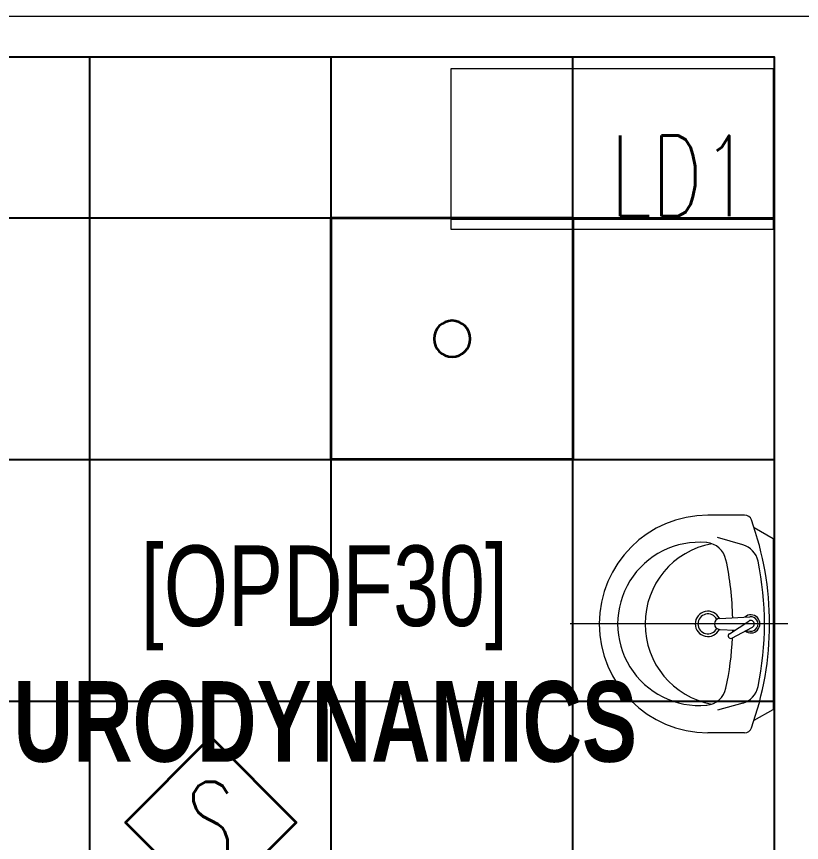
# Model space of a CAD drawing. Extents: x -12260 to 57327, y -29287 to 19916.
# Drawn here: x 36594 to 38543, y -4760 to -2710 of the extents above; entities that cross this region are included whole.
import ezdxf
from ezdxf.enums import TextEntityAlignment as Align

# ---------------------------------------------------------------- set-up
doc = ezdxf.new("R2010")
doc.units = 0
doc.header["$LTSCALE"] = 0.25
doc.linetypes.add('DASHDOT', pattern=[25.4, 12.7, -6.35, 0, -6.35])
for name, color, linetype, lineweight in [('01-First Floor$0$72_EGR_BASE_TEXT', 252, 'Continuous', 5), ('01-First Floor$0$LOADING', 253, 'Continuous', 5), ('01-First Floor$0$SANIT', 250, 'Continuous', 5), ('01-First Floor$0$Walls', 251, 'Continuous', 5), ('E-LITE-CIRC-NUMB', 6, 'Continuous', 25), ('E-LITE-CLNG', 150, 'Continuous', 35), ('E-LITE-CLNG-CNDT', 6, 'DASHDOT', 35), ('E-LITE-CTRL', 6, 'Continuous', 25), ('E-LITE-IDEN', 6, 'Continuous', 25), ('F-ALRM-CLNG @ 100', 33, 'Continuous', 35)]:
    doc.layers.add(name, color=color, linetype=linetype, lineweight=lineweight)
doc.layers.add('01-First Floor$0$FALSE CEILING', color=251, linetype='Continuous')
doc.styles.add('01-First Floor$0$X3G_ENTITY_9EC9', font='swisscl.ttf', dxfattribs={"height": 0.2})
doc.styles.add('01-First Floor$0$X3G_ENTITY_9F38', font='swisscl.ttf', dxfattribs={"height": 0.2})
doc.styles.add('DC_SIMPLEX', font='SIMPLEX.shx', dxfattribs={"width": 0.7})

# ---------------------------------------------------------------- blocks, each defined once
blk = doc.blocks.new('01-First Floor$0$GF21027-P')
at = {"layer": '01-First Floor$0$LOADING'}
for p, q in [((0.4, 0.4), (-0.4, 0.4)), ((-0.4, 0.4), (-0.4, 0)), ((0.4, 0), (0.4, 0.4)), ((-0.4, 0.025), (0.4, 0.025)), ((-0.4, 0), (0.4, 0))]:
    blk.add_line(p, q, dxfattribs=at)
blk = doc.blocks.new('01-First Floor$0$lav-manta 60')
at = {"layer": '01-First Floor$0$SANIT'}
for p, q in [((0, 0.04), (0, -0.56)), ((-0.2658, -0.0529), (-0.2358, 0)), ((-0.2358, 0), (0.2358, 0)), ((0.2658, -0.0529), (0.2358, 0)), ((-0.015, -0.1473), (-0.0199, -0.064)), ((0.0274, -0.121), (-0.0078, -0.0673)), ((0.0389, -0.1142), (0.0087, -0.0575)), ((0.0191, -0.077), (0.0199, -0.064)), ((-0.3, -0.0789), (-0.3, -0.18)), ((-0.2185, -0.0841), (-0.2383, -0.1537)), ((0.2185, -0.0841), (0.2383, -0.1537)), ((0.3, -0.0789), (0.3, -0.18)), ((0.015, -0.1473), (0.0174, -0.1057))]:
    blk.add_line(p, q, dxfattribs=at)
for centre, radius, start, end in [((0, -0.8557), 0.8457, 70.1771, 109.8229), ((-0.1608, -0.1006), 0.06, 101.8086, 164.0794), ((0, -0.8696), 0.8457, 78.1914, 101.8086), ((0, -0.0617), 0.025, 320.7474, 220.368), ((0, -0.0617), 0.02, 353.2671, 186.682), ((0.1608, -0.1006), 0.06, 15.9206, 78.1914), ((-0.28, -0.0789), 0.02, 109.8229, 180), ((0, -0.0617), 0.00966, 25.4127, 215.9577), ((0.28, -0.0789), 0.02, 0, 70.1771), ((0, -0.9572), 0.8457, 91.1572, 102.0883), ((0, -0.9572), 0.8457, 88.5486, 88.844), ((0, -0.9572), 0.8457, 77.9117, 87.4274), ((-0.1645, -0.189), 0.06, 102.0883, 174.8142), ((0.0332, -0.1176), 0.00666, 210.6852, 30.6852), ((0.1645, -0.189), 0.06, 5.1858, 77.9117), ((0, -0.18), 0.035, 115.3106, 64.6894), ((0, -0.18), 0.0275, 117.1496, 62.8504), ((0, -0.1473), 0.015, 180, 0), ((0, -0.18), 0.3, 180, 0), ((0, -0.1282), 0.2252, 190.6097, 349.3903), ((0, -0.2039), 0.2252, 174.8142, 5.1858)]:
    blk.add_arc(centre, radius, start, end, dxfattribs=at)
blk = doc.blocks.new('01-First Floor')
at = {"layer": '01-First Floor$0$FALSE CEILING', "linetype": 'Continuous'}
for p, q in [((36776, -6810), (36776, -2810)), ((37376, -6810), (37376, -2810)), ((37976, -6810), (37976, -2810)), ((34976, -3210), (38476, -3210)), ((34976, -3810), (38476, -3810)), ((34976, -4410), (38476, -4410))]:
    blk.add_line(p, q, dxfattribs=at)
at = {"layer": '01-First Floor$0$FALSE CEILING'}
blk.add_lwpolyline([(34976, -2810), (38476, -2810), (38476, -6810), (34976, -6810)], close=True, dxfattribs=at)
at = {"layer": '01-First Floor$0$Walls'}
for p, q in [((42876, -2710), (34876, -2710)), ((38476, -2810), (34976, -2810)), ((38476, -2810), (38476, -6810))]:
    blk.add_line(p, q, dxfattribs=at)
at = {"layer": '01-First Floor$0$LOADING', "color": 1, "xscale": -1000, "yscale": 1000, "zscale": 1000, "rotation": 359.9999999790884}
blk.add_blockref('01-First Floor$0$GF21027-P', (38073.2, -3238.8, -0.1), dxfattribs=at)
at = {"layer": '01-First Floor$0$SANIT', "xscale": 900.000000000201, "yscale": 900.000000000201, "zscale": 900.000000000201, "rotation": 270}
blk.add_blockref('01-First Floor$0$lav-manta 60', (38473.2, -4217.9, -0.1), dxfattribs=at)
at = {"layer": '01-First Floor$0$72_EGR_BASE_TEXT', "char_height": 200, "attachment_point": 2}
for s, insert, style in [('[OPDF30]', (37358.7, -4023.1, 0), '01-First Floor$0$X3G_ENTITY_9F38'), ('{\\fSwis721 LtCn BT|b1|i0|c0|p34;URODYNAMICS}', (37361, -4360, 0), '01-First Floor$0$X3G_ENTITY_9EC9')]:
    blk.add_mtext(s, dxfattribs=dict(at, insert=insert, style=style))
blk = doc.blocks.new('*U16')
blk.add_lwpolyline([(-300, 300), (-300, -300), (300, -300), (300, 300)], close=True)
blk.add_circle((0, 0), 45)
at = {"layer": 'E-LITE-CIRC-NUMB', "style": 'DC_SIMPLEX', "width": 0.7, "flags": 8}
blk.add_attdef('CIRCUIT', text='', height=200, rotation=0, dxfattribs=at).set_placement((-473.9, 300), align=Align.RIGHT)
at = {"layer": 'E-LITE-CTRL', "style": 'DC_SIMPLEX', "width": 0.7, "flags": 8}
blk.add_attdef('CONTROL', (1118.9, -935), '', height=200, rotation=360, dxfattribs=at)
at = {"layer": 'E-LITE-IDEN', "style": 'DC_SIMPLEX', "width": 0.7, "flags": 8}
blk.add_attdef('TYPE', (460.4, 457.6), '', height=200, rotation=360, dxfattribs=at)
blk = doc.blocks.new('A$C5CF53093')
blk.add_lwpolyline([(0, -212.1), (-212.1, 0), (0, 212.1), (212.1, 0)], close=True)
blk = doc.blocks.new('*U32')
at = {"xscale": 0.01, "yscale": 0.01, "zscale": 0.01}
blk.add_blockref('A$C5CF53093', (0.007, -0.007), dxfattribs=at)
at = {"color": 6, "style": 'DC_SIMPLEX', "width": 0.7, "flags": 8}
blk.add_attdef('TYPE', text='', height=2, rotation=360, dxfattribs=at).set_placement((0, 0), align=Align.MIDDLE_CENTER)

msp = doc.modelspace()

# ---------------------------------------------------------------- block references
at = {"layer": 'E-LITE-CLNG'}
ref = msp.add_blockref('*U16', (37676, -3510), dxfattribs=dict(at, xscale=-1))
ref.add_attrib('TYPE', 'LD1', (38069.5, -3205.5), dxfattribs={"layer": 'E-LITE-IDEN', "height": 200, "rotation": 0, "style": 'DC_SIMPLEX', "width": 0.7, "flags": 8})
at = {"layer": 'E-LITE-CLNG-CNDT'}
msp.add_blockref('01-First Floor', (0, 0), dxfattribs=at)
at = {"layer": 'F-ALRM-CLNG @ 100', "xscale": 100, "yscale": 100, "zscale": 100}
msp.add_blockref('*U32', (37076, -4710), dxfattribs=at).add_auto_attribs({'TYPE': 'S'})

doc.saveas('drawing.dxf')
